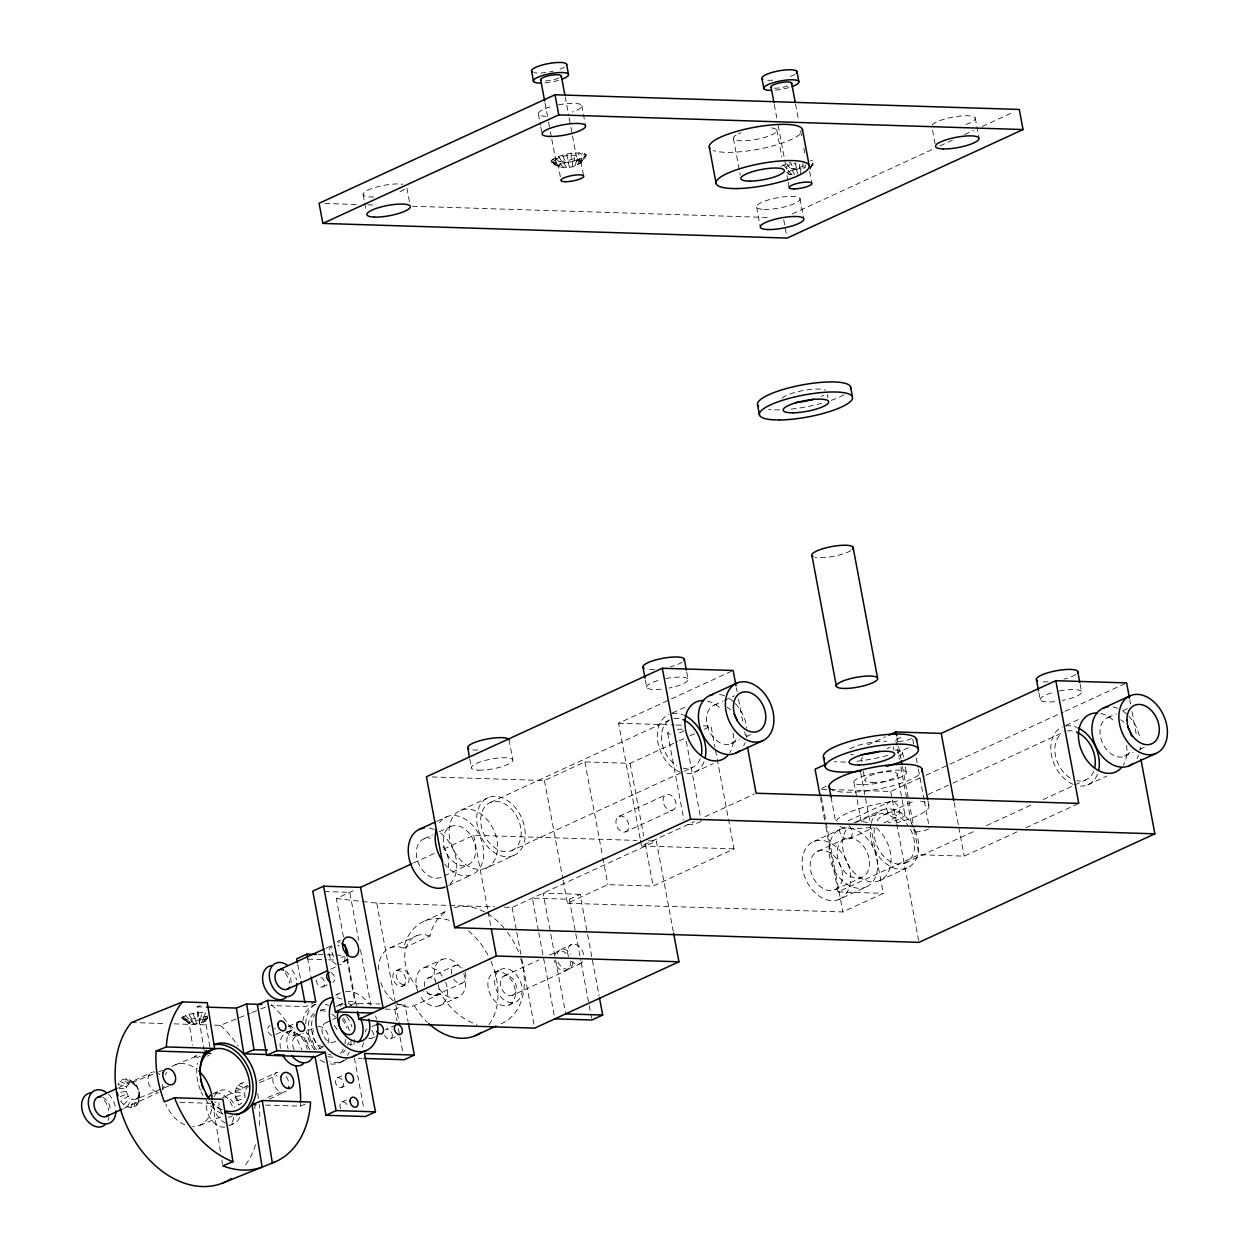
<?xml version="1.0" encoding="UTF-8"?>
<svg xmlns="http://www.w3.org/2000/svg" width="1249" height="1249" viewBox="0 0 1249 1249"><rect width="100%" height="100%" fill="white"/><g stroke="black" fill="none" stroke-linecap="round" stroke-linejoin="round"><path stroke-width="0.75" stroke-dasharray="5 3.75" d="M259.37 1125.474L259.761 1118.604A94.783 68.008 68 0 0 259.199 1104.475M265.569 1105.068L300.338 1106.161L300.494 1103.476M168.927 1085.943L135.688 1099.354L131.801 1099.229L128.179 1096.185L120.794 1101.353C124.119 1106.427 131.894 1110.033 136.828 1105.022L137.265 1098.261C144.79 1087.536 124.713 1070.221 118.062 1084.491L126.633 1086.614L129.303 1083.773L157.296 1072.469M572.354 166.429L572.667 161.605L583.299 157.92L586.14 155.407L585.937 154.361C574.805 150.91 561.051 154.095 551.34 160.325L550.996 161.464C560.239 172.159 580.754 168.396 586.14 155.407M800.578 173.627L800.89 168.818L805.012 167.709M254.796 1108.659L255.171 1103.648M199.215 1023.243L199.653 1018.232L207.35 1016.046L203.618 1021.994L194.095 1023.946L189.224 1023.446L181.823 1017.67L188.802 1014.172L205.866 1011.846L202.76 1019.59L193.017 1020.917L189.036 1022.915L192.643 1045.272M560.301 176.89L558.553 165.602L563.174 163.088L574.087 160.871L575.352 153.018M786.776 172.815L791.382 170.286L802.311 168.084L803.06 163.369M200.558 1019.637L201.995 1011.924M134.049 1106.957L135.688 1099.354L137.265 1098.261M128.179 1096.185L126.196 1091.361L126.633 1086.614M136.828 1105.022C141.637 1099.151 139.701 1090.923 136.032 1085.053M241.822 1102.976L238.902 1105.022C233.501 1098.339 233.329 1083.476 244.164 1082.711L249.222 1087.161M236.685 1101.009L244.96 1097.621L244.679 1090.346L247.349 1087.489L240.87 1083.289M378.416 969.88A31.6 22.42 65.3 0 1 399.539 946.945L403.614 948.116L405.441 941.98A62.653 44.464 65.3 0 1 453.715 921.887M403.614 948.116L429.906 936.016L431.717 929.896A62.653 44.464 65.3 0 1 447.923 910.412M574.087 160.871L576.57 160.778L579.177 152.878M805.824 164.821L804.778 167.99L802.311 168.084M575.04 165.711L576.804 160.496M130.739 1107.551L133.815 1099.698M201.635 1022.65L203.868 1017.201M576.57 160.778L578.615 160.902L582.346 153.065M577.381 164.899L580.426 159.232M202.76 1019.59L204.446 1019.762L207.053 1015.187M578.615 160.902L580.114 161.23L584.657 153.565M127.195 1106.739L131.801 1099.229M579.239 164.041L583.299 157.92M585.937 154.361L580.941 161.745L583.72 176.499M810.164 167.475L814.161 161.574L810.554 160.278M209.832 1046.74L205.429 1020.136L207.459 1017.186M580.488 163.197L585.235 156.609M810.304 168.225L814.161 161.574M809.649 169.083L814.364 162.62M203.618 1021.994L207.849 1017.42M207.709 1017.888L204.992 1021.307M123.76 1104.6L129.865 1098.027M811.507 165.133L813.458 163.822M780.984 166.273L790.601 162.464L793.911 169.521M196.452 1055.14L194.454 1056.748L200.074 1057.419M385.238 1009.13L394.825 1009.442L404.926 1004.758L408.064 1021.526M792.194 213.922L933.034 149.131M940.075 145.883L952.394 140.216M964.712 134.549L973.517 130.489M982.323 126.446L1014.016 111.864M640.097 838.282L618.567 723.202L669.683 699.69M671.447 698.878L731.383 671.291M436.682 821.389L446.799 816.737M460.647 810.336L488.281 797.627M672.368 712.929L686.185 706.575M490.389 802.451L671.025 719.346A26.323 18.688 65.3 0 0 661.611 740.86A26.323 18.688 65.3 0 0 676.849 765.59M432.216 776.956L544.455 780.516L584.907 761.906L630.152 763.342L677.629 741.5M424.051 838.782L432.482 834.91M439.226 831.803L451.014 826.37M714.225 705.076L722.656 701.204M724.342 700.439L734.443 695.787M343.444 936.859L336.278 898.531L354.373 890.209M413.622 862.95L434.855 853.176M443.692 849.117L473.777 835.269L636.928 840.436M679.378 740.688L688.168 736.645M689.932 735.833L695.209 733.397M703.999 729.354L711.024 726.122L714.974 747.214M731.118 743.67L739.549 739.783M746.278 736.691L753.022 733.585M444.316 875.814L467.907 864.964A21.061 14.941 65.3 0 0 467.188 831.053A21.061 14.941 65.3 0 0 443.286 840.999A21.061 14.941 65.3 0 0 467.907 864.964M511.512 850.678A26.323 18.688 65.3 0 0 510.622 808.275A26.323 18.688 65.3 0 0 480.724 820.718A26.323 18.688 65.3 0 0 511.512 850.678L692.149 767.573M448.547 885.463L472.138 874.597M485.986 868.211A31.6 22.42 65.3 0 0 484.909 817.346A31.6 22.42 65.3 0 0 449.047 832.271A31.6 22.42 65.3 0 0 485.986 868.211L513.62 855.503A31.6 22.42 65.3 0 0 512.543 804.621A31.6 22.42 65.3 0 0 476.681 819.547A31.6 22.42 65.3 0 0 513.62 855.503M694.257 772.397L713.257 763.654M337.495 941.527L340.571 940.122M325.802 948.303L332.749 945.103A10.538 7.478 65.3 0 0 329.112 954.486A10.538 7.478 65.3 0 0 336.34 964.228M619.27 816.268L666.451 794.567M341.118 957.718L344.49 956.172M424.769 920.981L447.564 910.505M625.437 831.928A8.431 5.98 65.3 0 0 625.733 818.548A8.431 5.98 65.3 0 0 615.882 821.826A8.431 5.98 65.3 0 0 625.437 831.928L672.618 810.211A8.431 5.98 65.3 0 0 672.93 796.846A8.431 5.98 65.3 0 0 663.063 800.109A8.431 5.98 65.3 0 0 672.618 810.211M343.662 961.808L349.829 958.967M330.766 969.193L335.981 966.788M390.016 947.944L416.307 935.844M322.742 986.882L327.8 984.571M640.456 840.187L641.533 845.948L694.428 821.623M704.998 816.752L754.365 794.036M118.749 1087.598L151.785 1072.391M504.377 907.164L512.106 907.399L656.349 841.045L673.195 931.114M867.836 744.904L885.416 736.816M315.778 1001.948L305.662 1006.6L270.892 1005.539M335.903 994.907L340.961 992.58A31.6 22.42 65.3 0 0 336.933 995M396.23 970.598L399.602 969.052M288.238 1026.475L298.339 1021.838M338.448 1005.336L343.506 1003.009M275.951 1034.406L282.696 1031.299M538.428 930.677L532.324 898.093L569.31 899.264L580.098 894.3L587.264 932.628M424.176 967.663L442.38 959.294M286.63 1032.423L293.374 1029.317A17.908 12.709 65.3 0 0 288.129 1048.863M563.127 880.248L567.436 903.261L607.873 884.651L653.118 886.087L734.006 848.867L715.334 749.135M123.713 1108.487L158.498 1092.485M821.639 788.4L826.916 785.98M350.063 1005.507L355.122 1003.197L380.024 1003.977M293.156 1035.78L299.901 1032.673M402.397 986.257A8.431 5.98 65.3 0 0 402.693 972.877A8.431 5.98 65.3 0 0 392.842 976.156A8.431 5.98 65.3 0 0 402.397 986.257L405.769 984.712A8.431 5.98 65.3 0 0 406.066 971.332A8.431 5.98 65.3 0 0 396.214 974.61A8.431 5.98 65.3 0 0 405.769 984.712M296.325 1036.077L301.384 1033.75M308.128 1030.644L316.543 1026.772M326.192 1022.588L331.235 1020.261M332.921 1019.496L336.293 1017.935M428.235 977.936L455.198 965.539M213.048 1093.702L219.793 1090.611M318.245 1049.16L324.99 1046.053M435.167 995.547L462.13 983.15M395.777 1002.65A31.6 22.42 65.3 0 0 410.765 1006.975L440.741 993.954L444.894 1000.262A62.653 44.464 65.3 0 0 476.915 1024.383M371.983 1026.647L377.042 1024.321M247.099 1086.146L222.744 1097.356A10.538 7.478 65.3 0 1 234.843 1107.254M259.277 1080.557L276.669 1072.548M494.448 972.315L501.192 969.224M821.795 789.274L890.709 791.444L924.166 776.066M925.915 775.254L1063.242 712.071M1065.007 711.274L1124.865 683.734M395.933 1024.914L385.816 1029.566A5.261 3.731 65.3 0 1 391.733 1032.782M561.02 949.349L571.808 944.4M439.226 1005.82L457.415 997.451M504.143 975.969L538.943 959.966M549.373 955.157L558.069 951.16M371.843 1038.262L375.215 1036.717M848.009 820.921L889.944 801.624M855.846 821.967L881.747 810.055M1065.85 725.357L1079.667 719.002M813.692 841.576L840.639 829.18M390.734 1038.856L399.165 1034.984M339.338 1062.852L342.71 1061.307M883.87 814.879L913.971 801.031M928.132 794.505L951.16 783.919M952.925 783.107L1064.507 731.773M269.456 1099.042L285.115 1091.845M817.908 851.225L844.87 838.813M1107.722 717.675L1116.153 713.803M1122.898 710.697L1127.941 708.37M848.93 838.985L873.394 827.728M883.886 822.904L896.111 817.283A8.431 5.98 65.3 0 0 896.407 803.903A8.431 5.98 65.3 0 0 886.556 807.182A8.431 5.98 65.3 0 0 896.111 817.283M568.732 968.927L579.505 963.963M229.098 1125.724L234.141 1123.397M512.59 995.266A10.538 7.478 65.3 0 0 512.246 978.31A10.538 7.478 65.3 0 0 500.287 983.275A10.538 7.478 65.3 0 0 512.59 995.266L566.515 970.457M337.339 1077.856L347.456 1073.203M508.811 1005.117A17.908 12.709 65.3 0 0 508.202 976.281A17.908 12.709 65.3 0 0 487.875 984.743A17.908 12.709 65.3 0 0 508.811 1005.117L515.556 1002.01A17.908 12.709 65.3 0 0 514.947 973.19A17.908 12.709 65.3 0 0 494.62 981.652A17.908 12.709 65.3 0 0 515.556 1002.01M341.57 1087.504A5.261 3.731 65.3 0 0 341.383 1079.027A5.261 3.731 65.3 0 0 335.419 1081.509A5.261 3.731 65.3 0 0 341.57 1087.504L346.629 1085.178M341.867 1102.008L348.612 1098.901M1124.615 756.269L1133.046 752.382M1139.791 749.291L1146.52 746.184M834.8 889.803A21.061 14.941 65.3 0 0 834.082 855.893A21.061 14.941 65.3 0 0 810.179 865.838A21.061 14.941 65.3 0 0 834.8 889.803L861.763 877.407A21.061 14.941 65.3 0 0 861.045 843.497A21.061 14.941 65.3 0 0 837.142 853.442A21.061 14.941 65.3 0 0 861.763 877.407M825.854 826.713L838.048 891.927L918.936 854.706L964.181 856.143L1017.061 831.818M904.979 863.106L975.812 830.507M986.445 825.62L1032.486 804.45M1043.118 799.547L1085.615 780.001M879.452 880.639L907.086 867.93M1087.723 784.825L1106.723 776.082M839.016 899.452A31.6 22.42 65.3 0 0 837.954 848.586A31.6 22.42 65.3 0 0 802.092 863.512A31.6 22.42 65.3 0 0 839.016 899.452L865.979 887.04A31.6 22.42 65.3 0 0 864.917 836.174A31.6 22.42 65.3 0 0 829.039 851.1A31.6 22.42 65.3 0 0 865.979 887.04M567.436 903.261L842.856 911.957L883.293 893.347L871.099 828.149M1025.882 827.759L1076.997 804.231M120.247 1096.622L126.914 1093.89M204.165 1050.674L197.077 1006.835L200.465 1005.461M214.563 1025.148L220.37 1025.335L250.268 1013.267M252.033 1012.549L259.074 1009.707M260.822 1009.005L266.099 1006.881M175.094 1064.866L198.248 1055.53M159.045 1071.767L162.542 1070.362M197.311 1057.528L200.418 1056.279M259.589 1082.555L277.075 1075.498M179.84 1102.352L212.689 1103.398L216.093 1102.024M267.723 1097.434L283.476 1091.095M199.856 1125.271L223.025 1115.935M300.338 1106.161L305.443 1104.1M207.428 1056.092L209.036 1055.53M440.741 993.954L437.056 994.875A31.6 22.42 65.3 0 1 423.692 991.581M551.746 162.386L559.833 163.416L572.667 161.605M792.131 170.317L794.91 174.61L792.272 174.813L788.057 170.629L800.89 168.818M136.812 1086.942L133.19 1083.882L129.303 1083.773L122.777 1079.464M182.151 1018.591L186.819 1019.527L199.653 1018.232M235.437 1096.591L244.242 1095.092M120.872 1092.266L126.196 1091.361M787.854 180.59L786.542 173.549L792.272 174.813M324.927 203.478L357.948 204.524M367.659 204.836L375.434 205.07M412.342 206.241L769.79 217.545M618.567 723.202L674.429 724.966M676.349 725.029L682.141 725.216M703.328 725.888L711.024 726.122M648.574 840.796L656.349 841.045M641.533 845.948L734.006 848.867M838.048 891.927L883.293 893.347M580.098 894.3L543.112 893.144L565.703 1013.876M324.443 891.536L349.751 892.332L358.728 940.247M336.278 898.531L376.745 903.121L494.698 906.852M318.073 954.501L325.567 954.736M327.441 954.798L344.302 955.329M307.957 959.154L326.692 959.747M328.565 959.81L334.186 959.981M397.26 1004.524L404.926 1004.758M197.077 1006.835L204.571 1007.069M131.488 1022.525L166.273 1023.618M174.001 1023.868L206.834 1024.898M358.26 1058.262L362.085 1058.387M235.265 1092.204L244.148 1092.594M118.936 1088.519L126.102 1088.863M236.186 1088.285L244.679 1090.346M429.906 936.016L425.815 934.845A31.6 22.42 65.3 0 0 405.113 951.832A31.6 22.42 65.3 0 0 417.369 986.71M204.446 1019.762L205.429 1020.136M238.122 1085.225L245.772 1088.597M120.013 1081.4L127.741 1084.866M580.114 161.23L581.082 162.417M550.996 161.464L558.818 166.929M553.557 163.041L559.989 167.35M183.868 1019.231L190.207 1023.821M181.823 1017.67L189.224 1023.446M551.34 160.325L558.553 165.602M787.26 172.705L789.993 174.798M556.305 163.4L561.769 167.585M182.916 1016.545L189.661 1022.275M552.776 159.06L559.49 164.774M186.819 1019.527L191.878 1023.977M126.102 1078.871L131.176 1083.429M271.376 1004.742L273.203 1006.382A94.783 68.008 68 0 1 301.243 1048.348L301.79 1049.8M220.37 1025.335L222.181 1026.959A94.783 68.008 68 0 1 238.106 1046.116M559.833 163.416L564.048 167.6M783.42 164.946L789.274 171.129M555.212 157.733L561.066 163.916M185.32 1015.343L191.035 1021.588M129.646 1079.682L133.19 1083.882M190.675 1019.449L194.095 1023.946M786.683 163.65L791.382 170.286M558.475 156.437L563.174 163.088M414.449 1006.038L418.602 1012.361A62.653 44.464 65.3 0 0 427.345 1022.291M563.908 163.104L566.687 167.397M133.065 1081.806L135.142 1085.1M188.802 1014.172L193.017 1020.917M562.378 155.251L565.703 162.308M138.795 1091.767L139.529 1093.562M193.017 1013.158L195.422 1020.339M195.109 1018.997L196.624 1023.68M796.503 169.708L797.736 174.204M568.279 162.495L569.513 166.991M795.348 163.307L796.69 168.865M566.671 154.236L568.482 161.667M138.889 1094.265L139.701 1097.98M1129.83 700.111L1130.548 703.936M1131.984 711.571L1136.278 734.506M975.25 118.03L979.013 138.155M1080.166 684.405L1081.54 691.727A21.061 4.949 -10.6 0 1 1062.477 700.486M1038.84 692.477L1040.214 699.783A21.061 4.949 -10.6 0 0 1057.076 701.376M932.535 130.161L935.626 146.633M954.127 802.436L958.436 825.448M958.795 827.369L964.181 856.143M927.945 800.703L929.006 806.417M809.617 171.378L811.928 183.712M795.551 104.026L798.423 119.358M800.578 130.848L801.655 136.594M803.81 148.1L804.887 153.846M912.738 739.127L914.159 746.668M916.266 757.987L918.031 767.417M918.39 769.306L924.041 799.485M924.385 801.374L929.334 827.79M800 198.653L803.763 218.778M902.527 752.226L903.558 757.706M905.26 766.855L906.29 772.35M897.032 737.722L900.982 758.814M902.418 766.496L913.909 827.868M914.268 829.773L918.936 854.706M895.861 740.47L899.389 759.33M900.794 766.87L912.098 827.244M774.286 104.463L776.8 117.874M778.236 125.54L786.121 167.709M788.197 182.338L789.181 187.631M827.291 394.559L827.931 397.916M893.191 746.699L893.831 750.056M776.8 130.083L781.827 156.921M897.313 774.005L904.838 814.239M783.732 219.793L786.808 236.264M890.709 791.444L896.439 822.014M896.798 823.918L918.593 940.45M863.262 771.258L864.964 780.406M756.613 207.131L760.032 225.429M860.686 772.522L870.74 826.229M733.413 138.561L740.235 174.969M853.926 782.467L856.798 797.799M857.142 799.719L861.451 822.716A22.123 5.199 -10.6 0 1 880.342 813.739A22.123 5.199 -10.6 0 1 904.541 813.739A22.123 5.199 -10.6 0 1 888.195 822.732M831.053 797.174L835.69 821.951M821.327 796.878L842.856 911.957M820.468 797.939L825.495 824.793M736.379 687.746L737.097 691.587M738.534 699.253L742.843 722.265M744.638 731.867L745.356 735.692M581.769 105.603L585.547 125.727M686.7 671.978L688.074 679.284A21.061 4.949 -10.6 0 1 668.996 688.058M686.294 741.344L701.126 820.577M565.204 96.735L568.779 115.907M569.138 117.828L570.574 125.493M570.934 127.398L576.32 156.156M667.653 733.257L683.89 820.031M545.001 102.933L548.233 120.185M548.592 122.09L550.028 129.755M550.387 131.676L551.465 137.421M551.824 139.342L555.758 160.418M645.374 680.034L646.748 687.356A21.061 4.949 -10.6 0 0 663.594 688.948M538.381 114.081L540.442 125.056M540.786 126.883L541.816 132.363M630.152 763.342L643.781 836.221M645.218 843.887L653.118 886.087M584.907 761.906L602.486 855.877M602.845 857.798L607.873 884.651M587.623 934.549L599.098 995.875M569.31 899.264L575.414 931.848M575.773 933.768L580.785 960.59M581.144 962.511L591.542 1018.091M544.455 780.516L562.768 878.328M406.877 188.053L409.61 202.697M509.061 739.783L512.824 759.907M538.787 932.597L554.915 1018.825M512.106 907.399L516.415 930.396M516.774 932.316L521.426 957.234M521.785 959.138L534.697 1028.13M469.796 758.83L471.498 767.979M363.147 194.703L365.879 209.332M473.777 835.269L487.766 910.021M488.125 911.926L490.638 925.353M376.745 903.121L395.402 1002.775M395.761 1004.696L399.352 1023.852M394.825 1009.442L396.963 1020.901M398.384 1028.536L402.678 1051.439M360.524 949.818L370.922 1005.398M347.394 957.936L356.355 1005.851M346.894 959.216L355.122 1003.197M354.419 1058.153L363.943 1108.987M307.535 957.967L310.767 975.172M297.793 964.54L300.65 979.825M212.689 1103.398L220.636 1152.562M221.869 1160.118L222.478 1163.896M138.358 1096.497L138.764 1101.915M197.561 1012.377L198.029 1019.902M799.422 164.54L799.547 168.381M571.09 153.486L571.339 161.168M280.432 1048.395A17.908 12.709 65.3 0 1 290.611 1031.705A17.908 12.709 65.3 0 1 307.192 1049.238M307.129 1033.282A17.908 12.709 65.3 0 1 314.295 1049.691M294.124 1049.582A10.538 7.478 65.3 0 1 297.855 1035.686A10.538 7.478 65.3 0 1 308.644 1048.052M323.46 1046.443A10.538 7.478 65.3 0 1 314.342 1040.276A10.538 7.478 65.3 0 1 314.108 1028.77M318.073 1026.381A10.538 7.478 65.3 0 1 327.191 1032.548A10.538 7.478 65.3 0 1 327.441 1044.055M320.946 977.327A5.261 3.731 65.3 0 1 324.599 984.228A5.261 3.731 65.3 0 1 319.479 986.367A5.261 3.731 65.3 0 1 316.887 979.013M331.063 972.674A5.261 3.731 65.3 0 1 334.67 977.545A5.261 3.731 65.3 0 1 332.843 982.245M271.907 1035.421A5.261 3.731 65.3 0 1 267.879 1030.409A5.261 3.731 65.3 0 1 270.065 1025.585M274.749 1028.13A5.261 3.731 65.3 0 1 275.264 1029.098M288.956 1026.178A5.261 3.731 65.3 0 1 294.405 1030.378A5.261 3.731 65.3 0 1 292.172 1036.124A5.261 3.731 65.3 0 1 286.88 1031.533M371.687 1030.347A5.261 3.731 65.3 0 1 373.123 1036.67A5.261 3.731 65.3 0 1 368.642 1038.153M365.364 1031.939A5.261 3.731 65.3 0 1 366.925 1028.973M392.092 1033.813A5.261 3.731 65.3 0 1 389.626 1039.23A5.261 3.731 65.3 0 1 384.458 1034.609M340.758 1108.753A5.261 3.731 65.3 0 1 342.632 1101.805A5.261 3.731 65.3 0 1 348.018 1107.988M335.606 1041.213A10.538 7.478 65.3 0 1 322.929 1034.734A10.538 7.478 65.3 0 1 328.159 1022.306M334.279 1025.429A10.538 7.478 65.3 0 1 337.917 1032.626M331.172 1055.062A24.215 17.189 65.3 0 1 328.565 1054.203M321.149 1049.191A24.215 17.189 65.3 0 1 314.717 1014.797M320.337 1010.191A24.215 17.189 65.3 0 1 327.628 1009.411M342.132 1019.231A24.215 17.189 65.3 0 1 346.847 1028.114M348.346 1042.306A24.215 17.189 65.3 0 1 347.69 1045.116M345.364 1049.956A24.215 17.189 65.3 0 1 342.835 1052.704M332.874 1056.997A24.215 17.189 65.3 0 1 325.193 1055.748M316.668 1049.582A24.215 17.189 65.3 0 1 313.874 1013.595M320.478 1010.847A24.215 17.189 65.3 0 1 326.848 1011.612M331.969 1014.172A24.215 17.189 65.3 0 1 335.559 1017.108M345.27 1039.293A24.215 17.189 65.3 0 1 344.974 1043.852M343.319 1049.238A24.215 17.189 65.3 0 1 339.478 1054.25M346.738 1058.887A31.6 22.42 65.3 0 1 329.814 1061.478M314.264 1049.503A31.6 22.42 65.3 0 1 306.427 1031.627M305.771 1023.837A31.6 22.42 65.3 0 1 315.966 1004.102M346.769 1016.561A31.6 22.42 65.3 0 1 351.953 1026.819M354.31 1039.371A31.6 22.42 65.3 0 1 353.904 1045.335M343.366 1060.432A31.6 22.42 65.3 0 1 329.83 1063.867M324.756 1062.399A31.6 22.42 65.3 0 1 319.76 1059.683M309.955 1049.738A31.6 22.42 65.3 0 1 303.07 1033.173M302.804 1020.964A31.6 22.42 65.3 0 1 317.012 1004.071M325.208 1004.321A31.6 22.42 65.3 0 1 328.596 1005.445M343.397 1018.107A31.6 22.42 65.3 0 1 349.564 1031.502M350.938 1040.932A31.6 22.42 65.3 0 1 350.735 1045.444M349.096 1052.267A31.6 22.42 65.3 0 1 347.581 1055.436M352.28 1044.679A21.061 14.941 65.3 0 1 348.986 1044.586M335.762 1006.944A21.061 14.941 65.3 0 1 344.786 1004.664M340.306 1006.226A21.061 14.941 65.3 0 1 342.507 1003.837M348.237 1001.448A21.061 14.941 65.3 0 1 358.244 1004.337M345.551 991.425A31.6 22.42 65.3 0 1 369.407 1004.383M375.559 1015.968A31.6 22.42 65.3 0 1 376.527 1019.106M336.996 997.779A31.6 22.42 65.3 0 1 342.07 999.247M348.268 1002.806A31.6 22.42 65.3 0 1 351.75 1005.788M363.646 1042.54A31.6 22.42 65.3 0 1 361.055 1049.222M224.804 1127.16A17.908 12.709 65.3 0 1 206.71 1102.758M215.64 1093.047A17.908 12.709 65.3 0 1 232.642 1106.957M233.75 1117.449A17.908 12.709 65.3 0 1 229.691 1125.13M239.667 1117.402A17.908 12.709 65.3 0 1 231.549 1124.053M225.882 1123.132A17.908 12.709 65.3 0 1 213.22 1103.039M214.266 1096.606A17.908 12.709 65.3 0 1 226.615 1090.361A17.908 12.709 65.3 0 1 239.386 1103.866M232.533 1115.841A10.538 7.478 65.3 0 1 228.021 1116.981M223.103 1114.311A10.538 7.478 65.3 0 1 219.012 1102.68M286.458 1091.033A10.538 7.478 65.3 0 1 273.266 1082.992A10.538 7.478 65.3 0 1 281.525 1072.704M286.146 1076.482A10.538 7.478 65.3 0 1 288.972 1084.522M104.291 1100.228A17.908 12.709 65.3 0 1 108.725 1110.361M108.882 1117.277A17.908 12.709 65.3 0 1 108.054 1120.337M108.663 1094.405A17.908 12.709 65.3 0 1 115.47 1107.254M102.73 1097.34A10.538 7.478 65.3 0 1 110.053 1111.157M157.062 1092.016A10.538 7.478 65.3 0 1 147.991 1080.728A10.538 7.478 65.3 0 1 154.97 1072.048M158.311 1073.437A10.538 7.478 65.3 0 1 159.872 1074.718M163.962 1086.349A10.538 7.478 65.3 0 1 162.682 1089.674M570.168 961.059A10.538 7.478 65.3 0 1 564.173 970.863A10.538 7.478 65.3 0 1 554.431 960.559M554.821 954.689A10.538 7.478 65.3 0 1 567.561 955.095M285.256 972.94A17.908 12.709 65.3 0 1 289.69 983.072M292.001 969.833A17.908 12.709 65.3 0 1 296.435 979.965M285.365 970.957A10.538 7.478 65.3 0 1 291.017 983.869M345.067 957.077A10.538 7.478 65.3 0 1 339.666 964.774M337.62 945.243A10.538 7.478 65.3 0 1 339.275 946.149M212.361 1100.759A32.646 23.419 68 0 1 192.565 1126.582M184.79 1124.803A32.646 23.419 68 0 1 165.852 1104.085M162.589 1089.378A32.646 23.419 68 0 1 162.698 1084.6M165.305 1074.64A32.646 23.419 68 0 1 166.617 1072.251M171.862 1066.646A32.646 23.419 68 0 1 196.483 1069.066M222.197 1109.705A32.646 23.419 68 0 1 211.237 1101.712M220.87 1109.908A36.861 26.448 68 0 1 210.472 1100.322M221.807 1113.546A36.861 26.448 68 0 1 205.944 1100.182M202.916 1095.357A36.861 26.448 68 0 1 201.198 1091.907M200.433 1090.143A36.861 26.448 68 0 1 197.701 1063.055M257.622 1093.718A94.783 68.008 68 0 1 259.011 1102.695M255.561 1144.771A94.783 68.008 68 0 1 244.679 1166.082M582.549 961.465A10.538 7.478 65.3 0 1 571.418 961.121M568.545 956.547A10.538 7.478 65.3 0 1 573.775 944.119A10.538 7.478 65.3 0 1 583.751 957.015M572.963 961.98A10.538 7.478 65.3 0 1 566.749 969.193A10.538 7.478 65.3 0 1 557.757 961.496M557.116 953.893A10.538 7.478 65.3 0 1 570.746 954.33M346.707 959.31A10.538 7.478 65.3 0 1 341.695 962.089M333.936 956.843A10.538 7.478 65.3 0 1 332.047 946.773M337.917 941.965A10.538 7.478 65.3 0 1 340.025 942.371M454.371 907.726A62.653 44.464 65.3 0 1 484.503 911.926M487.469 913.612A62.653 44.464 65.3 0 1 503.893 927.804M507.484 932.285A62.653 44.464 65.3 0 1 519.1 953.736M520.677 958.373A62.653 44.464 65.3 0 1 501.317 1023.665M468.359 930.802A62.653 44.464 65.3 0 1 490.295 959.778M490.966 961.277A62.653 44.464 65.3 0 1 488.827 1024.851M393.373 1000.855A31.6 22.42 65.3 0 1 380.773 982.417M463.769 973.767A20.53 14.566 65.3 0 1 459.164 996.686A20.53 14.566 65.3 0 1 438.446 987.756M436.026 982.979A20.53 14.566 65.3 0 1 440.085 960.387A20.53 14.566 65.3 0 1 460.366 967.522M445.581 982.136A20.53 14.566 65.3 0 1 440.959 1005.055A20.53 14.566 65.3 0 1 420.242 996.14M417.837 991.347A20.53 14.566 65.3 0 1 422.443 968.428A20.53 14.566 65.3 0 1 443.161 977.358M438.102 984.618A9.477 6.729 65.3 0 1 435.979 995.188A9.477 6.729 65.3 0 1 426.409 991.081M424.613 986.523A9.477 6.729 65.3 0 1 427.423 978.295A9.477 6.729 65.3 0 1 435.511 980.496M465.065 972.206A9.477 6.729 65.3 0 1 462.942 982.791A9.477 6.729 65.3 0 1 453.371 978.67M451.576 974.111A9.477 6.729 65.3 0 1 454.386 965.883A9.477 6.729 65.3 0 1 462.473 968.1M1059.277 691.025A21.061 4.949 -10.6 0 1 1081.54 691.727M1040.214 699.783A21.061 4.949 -10.6 0 1 1053.984 692.227M911.598 738.409A8.431 1.983 -10.6 0 1 897.282 741.203A8.431 1.983 -10.6 0 1 903.48 736.957M849.226 825.605A8.431 5.98 65.3 0 1 851.365 836.986A8.431 5.98 65.3 0 1 842.466 836.705A8.431 5.98 65.3 0 1 840.327 825.324M665.811 678.582A21.061 4.949 -10.6 0 1 688.074 679.284M646.748 687.356A21.061 4.949 -10.6 0 1 660.518 679.784M684.062 730.571A8.431 1.983 -10.6 0 1 678.66 733.054M670.526 734.115A8.431 1.983 -10.6 0 1 671.228 730.806M677.426 729.4A8.431 1.983 -10.6 0 1 682.75 729.291M1075.795 674.507A21.061 4.949 -10.6 0 1 1064.007 679.159M1048.161 681.751A21.061 4.949 -10.6 0 1 1040.011 681.501M682.329 662.079A21.061 4.949 -10.6 0 1 670.526 666.732M654.695 669.323A21.061 4.949 -10.6 0 1 646.545 669.058M477.852 750.024A21.061 4.949 -10.6 0 1 471.295 749.681M895.346 750.056A21.061 4.949 -10.6 0 1 897.609 756.753M862.325 761.375A21.061 4.949 -10.6 0 1 863.168 757.378M707.34 701.048A31.6 22.42 65.3 0 1 721.922 709.932M733.101 733.069A31.6 22.42 65.3 0 1 729.916 752.616M1100.806 713.476A31.6 22.42 65.3 0 1 1115.388 722.359M1126.567 745.497A31.6 22.42 65.3 0 1 1123.382 765.044M928.538 828.946A8.431 1.983 -10.6 0 1 916.547 831.881A8.431 1.983 -10.6 0 1 914.768 829.211M701.001 821.124A8.431 1.983 -10.6 0 1 693.492 824.09A8.431 1.983 -10.6 0 1 685.045 824.246M910.474 829.32A26.323 18.688 65.3 0 1 898.609 864.121A26.323 18.688 65.3 0 1 874.753 827.01M877.188 820.765A26.323 18.688 65.3 0 1 907.57 824.715M1093.734 771.179A26.323 18.688 65.3 0 1 1076.622 780.625M1070.315 778.018A26.323 18.688 65.3 0 1 1055.389 755.27A26.323 18.688 65.3 0 1 1061.931 733.194M1067.333 730.946A26.323 18.688 65.3 0 1 1076.654 732.164M700.267 758.736A26.323 18.688 65.3 0 1 683.156 768.197M673.867 718.518A26.323 18.688 65.3 0 1 683.187 719.721M920.575 801.218A47.384 11.147 -10.6 0 1 896.048 822.872M870.975 827.447A47.384 11.147 -10.6 0 1 838.75 826.151M836.237 820.983A47.384 11.147 -10.6 0 1 897.563 801.062M918.671 774.989A47.384 11.147 -10.6 0 1 874.815 789.696A47.384 11.147 -10.6 0 1 831.975 789.93M876.095 827.728A31.6 22.42 65.3 0 1 888.117 872.458A31.6 22.42 65.3 0 1 853.02 871.349A31.6 22.42 65.3 0 1 848.336 826.854M854.113 822.763A31.6 22.42 65.3 0 1 867.446 822.748M915.127 830.366A31.6 22.42 65.3 0 1 898.203 869.023A31.6 22.42 65.3 0 1 870.818 824.621M871.146 823.247A31.6 22.42 65.3 0 1 889.397 808.837A31.6 22.42 65.3 0 1 912.894 825.948M704.014 761.796A31.6 22.42 65.3 0 1 683.468 773.147M679.659 771.929A31.6 22.42 65.3 0 1 657.973 742.702A31.6 22.42 65.3 0 1 668.918 714.522M672.321 713.522A31.6 22.42 65.3 0 1 683.515 714.974M1097.481 774.224A31.6 22.42 65.3 0 1 1080.713 786.074M1073.141 784.356A31.6 22.42 65.3 0 1 1051.455 755.145A31.6 22.42 65.3 0 1 1062.384 726.949M1065.787 725.966A31.6 22.42 65.3 0 1 1076.981 727.418M564.564 67.056A17.908 4.215 -10.6 0 1 556.648 70.272M553.182 71.177A17.908 4.215 -10.6 0 1 549.529 71.942M545.86 72.52A17.908 4.215 -10.6 0 1 534.057 72.614M558.537 80.326A17.908 4.215 -10.6 0 1 544.221 82.949M558.849 78.047A10.538 2.482 -10.6 0 1 543.456 80.857M794.926 74.331A17.908 4.215 -10.6 0 1 787.011 77.547M772.694 80.155A17.908 4.215 -10.6 0 1 766.667 80.217M788.9 87.602A17.908 4.215 -10.6 0 1 774.567 90.225M787.635 85.962A10.538 2.482 -10.6 0 1 773.818 88.133M804.262 165.82A10.538 2.482 -10.6 0 1 786.636 168.131M786.074 167.194A10.538 2.482 -10.6 0 1 796.144 163.088M799.953 134.252A47.384 11.147 -10.6 0 1 758.002 149.287A47.384 11.147 -10.6 0 1 713.335 150.505M932.16 125.072A22.123 5.199 -10.6 0 1 965.43 115.751A22.123 5.199 -10.6 0 1 965.852 124.463M558.412 104.869A22.123 5.199 -10.6 0 1 580.598 104.463A22.123 5.199 -10.6 0 1 572.385 112.035M545.922 116.344A22.123 5.199 -10.6 0 1 552.854 106.134M404.457 189.286A22.123 5.199 -10.6 0 1 397.135 192.658M373.763 196.967A22.123 5.199 -10.6 0 1 368.939 189.661A22.123 5.199 -10.6 0 1 402.787 184.306M771.679 127.976A22.123 5.199 -10.6 0 1 770.867 135.189A22.123 5.199 -10.6 0 1 741.844 140.856A22.123 5.199 -10.6 0 1 736.582 134.83M738.581 133.799A22.123 5.199 -10.6 0 1 741 132.784M843.793 394.84A47.384 11.147 -10.6 0 1 829.914 400.773M821.842 403.24A47.384 11.147 -10.6 0 1 787.869 409.391M779.641 409.875A47.384 11.147 -10.6 0 1 768.572 409.516M824.09 395.027A23.169 5.449 -10.6 0 1 821.374 396.464M782.217 398.181A23.169 5.449 -10.6 0 1 803.497 390.484A23.169 5.449 -10.6 0 1 825.558 390.281M850.71 550.653A21.061 4.949 -10.6 0 1 814.832 557.195M908.351 747.698A47.384 11.147 -10.6 0 1 897.313 752.398M887.742 755.38A47.384 11.147 -10.6 0 1 853.77 761.531M845.542 762.015A47.384 11.147 -10.6 0 1 834.473 761.656M889.991 747.167A23.169 5.449 -10.6 0 1 887.274 748.604M853.41 754.786A23.169 5.449 -10.6 0 1 850.522 754.365M849.944 748.932A23.169 5.449 -10.6 0 1 886.525 741.328M1113.015 707.028A31.6 22.42 65.3 0 1 1118.089 708.495M1123.085 711.212A31.6 22.42 65.3 0 1 1127.769 715.037M1128.862 716.145A31.6 22.42 65.3 0 1 1139.775 737.722M1140.368 747.011A31.6 22.42 65.3 0 1 1140.04 749.931M1138.588 755.317A31.6 22.42 65.3 0 1 1137.074 758.471M1129.502 752.257A21.061 14.941 65.3 0 1 1102.367 742.718A21.061 14.941 65.3 0 1 1114.077 717.004M1120.775 719.799A21.061 14.941 65.3 0 1 1123.913 722.344M719.518 694.428A31.6 22.42 65.3 0 1 724.592 695.896M729.588 698.613A31.6 22.42 65.3 0 1 734.271 702.438M735.364 703.562A31.6 22.42 65.3 0 1 746.746 728.276M746.871 734.412A31.6 22.42 65.3 0 1 746.543 737.332M745.091 742.718A31.6 22.42 65.3 0 1 743.577 745.887M736.004 739.658A21.061 14.941 65.3 0 1 708.87 730.119A21.061 14.941 65.3 0 1 720.579 704.42M727.277 707.199A21.061 14.941 65.3 0 1 730.4 709.76M439.476 822.732A31.6 22.42 65.3 0 1 473.574 826.432A31.6 22.42 65.3 0 1 478.96 869.273A31.6 22.42 65.3 0 1 444.675 864.074M429.359 828.134A31.6 22.42 65.3 0 1 434.418 829.601M440.616 833.161A31.6 22.42 65.3 0 1 449.203 884.589M440.944 877.36A21.061 14.941 65.3 0 1 417.244 859.687A21.061 14.941 65.3 0 1 430.405 838.11M443.02 846.65A21.061 14.941 65.3 0 1 447.454 870.303M872.145 782.577A21.061 4.949 -10.6 0 0 906.009 773.709A21.061 4.949 -10.6 0 0 878.734 772.85A21.061 4.949 -10.6 0 0 872.145 782.577M478.679 770.149A21.061 4.949 -10.6 0 0 512.527 761.281A21.061 4.949 -10.6 0 0 485.268 760.407A21.061 4.949 -10.6 0 0 478.679 770.149M863.262 784.762A22.123 5.199 -10.6 0 0 897.313 774.833A22.123 5.199 -10.6 0 0 866.275 775.114A22.123 5.199 -10.6 0 0 863.262 784.762M560.161 161.402A10.538 2.482 -10.6 0 0 576.367 156.671A10.538 2.482 -10.6 0 0 561.597 156.796A10.538 2.482 -10.6 0 0 560.161 161.402M764.154 209.41A22.123 5.199 -10.6 0 0 799.688 200.09A22.123 5.199 -10.6 0 0 771.07 199.184A22.123 5.199 -10.6 0 0 764.154 209.41"/><path stroke-width="1.5" d="M226.631 1181.273A94.783 68.008 68 0 1 124.65 1121.212L122.027 1114.249A94.783 68.008 68 0 1 115.111 1071.548L115.501 1064.679A94.783 68.008 68 0 1 130.193 1024.055L131.488 1022.525L182.51 1001.932L207.272 1002.728L214.672 1048.457L166.367 1046.927L156.156 1051.049L155.922 1055.077A94.783 68.008 68 0 0 162.838 1097.793L164.384 1101.868L174.579 1097.762L222.884 1099.276L232.985 1161.679L222.775 1165.785L226.1 1167.034A94.783 68.008 68 0 0 259.168 1168.08L262.134 1167.034L252.033 1104.631L262.243 1100.525L310.548 1102.055L310.377 1104.881A94.783 68.008 68 0 1 274.405 1162.179L223.399 1182.772M166.367 1046.927L166.523 1044.102A94.783 68.008 68 0 1 181.199 1003.478L182.51 1001.932M311.126 977.093L315.778 1001.948L267.458 1000.418L257.372 1005.133L266.74 1055.249L315.076 1056.904L325.193 1052.251L336.106 1110.595L326.005 1115.279L315.076 1056.904M408.407 1023.399L414.34 1055.062L364.536 1053.5L375.449 1111.829L365.348 1116.512L326.005 1115.279M554.993 94.768L319.088 203.29L322.867 223.415L787.151 238.091L1023.056 129.553L1019.293 109.444L554.993 94.768L558.771 114.892L322.867 223.415M736.02 685.826L733.147 670.494L662.329 668.246L426.424 776.784L454.667 927.695L918.952 942.371L1154.857 833.832L1140.915 759.33M710.01 695.443L736.972 683.031M419.836 829.133L434.995 822.154M411.858 863.762L360.539 887.368L323.553 886.197L312.765 891.161L335.372 1011.893L372.358 1013.064M735.333 753.303L762.296 740.907A31.6 22.42 65.3 0 0 761.234 690.041A31.6 22.42 65.3 0 0 725.372 704.967A31.6 22.42 65.3 0 0 762.296 740.907M316.2 954.439L306.832 954.142L296.716 958.795L297.434 962.62M278.839 969.911L324.053 949.099M287.286 989.192L327.285 970.785M454.667 927.695L690.572 819.172L1154.857 833.832M97.875 1097.2L117 1088.394M825.636 764.326L815.082 769.181L820.109 796.035M888.929 735.208L895.955 731.961L941.215 733.397L1055.795 680.689L1126.614 682.922L1129.486 698.207M106.321 1116.481L121.965 1109.284M335.372 1011.893L346.145 1006.928L383.131 1008.099L360.539 887.368M357.433 1011.596L358.869 1019.262L496.368 956L678.941 961.777L673.554 933.034M1103.507 708.042L1130.47 695.631M352.827 1056.654L366.3 1050.456M364.005 1058.449L404.223 1059.714L414.34 1055.062M475.026 1035.764L496.056 1026.085M678.941 961.777L534.697 1028.13L399.352 1023.852L358.869 1019.262M1128.846 765.902L1155.809 753.506A31.6 22.42 65.3 0 0 1154.732 702.641A31.6 22.42 65.3 0 0 1118.87 717.566A31.6 22.42 65.3 0 0 1155.809 753.506M599.458 997.795L602.689 1015.047L591.901 1019.996L554.915 1018.825M266.74 1055.249L276.888 1050.752L325.193 1052.251M206.444 1007.131L236.42 1008.084L246.615 1003.962L261.853 1004.446M214.672 1048.457L204.461 1052.579L156.156 1051.049M205.086 1054.39L208.193 1053.141L210.706 1053.625M236.42 1008.084L243.82 1053.813L254.015 1049.706L267.536 1050.128M274.405 1162.179L272.329 1162.913L262.243 1100.525M206.382 1053.157L208.193 1053.141M558.771 114.892L1023.056 129.553M565.703 1013.876L602.689 1015.047M243.82 1053.813L267.005 1054.546M274.733 1054.796L284.397 1055.093M252.033 1104.631L255.904 1104.756M336.106 1110.595L375.449 1111.829M232.985 1161.679L230.643 1160.805A94.783 68.008 68 0 1 175.672 1100.634L174.579 1097.762M117.312 1092.859L118.155 1095.826M1077.778 671.603L1079.823 682.578M1055.795 680.689L1078.761 803.419L756.113 793.24L747.511 747.199M1036.451 679.659L1038.497 690.635M941.215 733.397L953.768 800.515M796.924 71.38L798.798 81.435M802.436 129.615L809.227 165.836M850.553 386.831L852.442 396.901M916.454 738.971L918.343 749.041M921.965 768.822L927.679 799.329M791.616 82.934L795.191 102.106M895.955 731.961L896.673 735.802M901.341 760.735L902.059 764.575M771.07 87.211L773.927 102.543M853.067 547.171L877.547 677.973M761.984 78.656L763.873 88.71M811.975 555.727L836.44 686.528M709.291 147.085L716.067 183.306M757.581 404.988L759.454 415.043M823.481 757.128L825.355 767.183M828.993 786.261L831.053 797.174M684.296 659.16L686.357 670.135M566.562 64.105L568.451 74.159M561.254 75.658L564.845 94.83M662.329 668.246L690.572 819.172M540.708 79.936L544.642 101.013M531.621 71.365L533.51 81.435M642.985 667.231L645.03 678.207M467.735 747.854L469.452 757.003M491.357 929.178L496.368 956M344.88 944.525L347.035 956.031M323.553 886.197L346.145 1006.928M306.832 954.142L307.535 957.967M301.009 981.745L304.943 1002.775M267.458 1000.418L276.888 1050.752M246.615 1003.962L254.015 1049.706M303.273 1063.836A17.908 12.709 65.3 0 1 282.883 1055.389M313.249 1056.108A17.908 12.709 65.3 0 1 291.61 1055.421M330.423 982.167A5.261 3.731 65.3 0 1 326.723 976.765A5.261 3.731 65.3 0 1 329.393 972.393M376.433 1024.82A5.261 3.731 65.3 0 1 382.241 1026.256A5.261 3.731 65.3 0 1 382.381 1033.298A5.261 3.731 65.3 0 1 376.558 1031.377M368.689 1019.215A21.061 14.941 65.3 0 1 355.169 1041.369A21.061 14.941 65.3 0 1 337.73 1012.877M357.417 1013.189A21.061 14.941 65.3 0 1 359.025 1015.609M360.399 1018.2A21.061 14.941 65.3 0 1 358.026 1042.291M377.245 1022.26A31.6 22.42 65.3 0 1 349.189 1048.785A31.6 22.42 65.3 0 1 333.639 998.591M355.575 1055.171A31.6 22.42 65.3 0 1 319.01 1035.327A31.6 22.42 65.3 0 1 332.062 997.623M208.895 1097.106A17.908 12.709 65.3 0 1 210.769 1095.076M288.847 1086.521A10.538 7.478 65.3 0 1 288.363 1088.316M104.807 1124.959A17.908 12.709 65.3 0 1 83.621 1114.826A17.908 12.709 65.3 0 1 90.771 1092.891M115.845 1110.814A17.908 12.709 65.3 0 1 100.997 1122.976A17.908 12.709 65.3 0 1 88.57 1099.495A17.908 12.709 65.3 0 1 106.009 1092.235M108.757 1114.483A10.538 7.478 65.3 0 1 95.189 1109.705A10.538 7.478 65.3 0 1 101.044 1096.856M285.771 997.67A17.908 12.709 65.3 0 1 264.585 987.537A17.908 12.709 65.3 0 1 271.736 965.602M296.809 983.525A17.908 12.709 65.3 0 1 281.962 995.687A17.908 12.709 65.3 0 1 269.534 972.206A17.908 12.709 65.3 0 1 286.973 964.946M289.721 987.194A10.538 7.478 65.3 0 1 275.748 981.402A10.538 7.478 65.3 0 1 283.695 970.051M199.996 1074.296A32.646 23.419 68 0 1 223.665 1048.973A32.646 23.419 68 0 1 249.784 1085.678A32.646 23.419 68 0 1 226.1 1110.986M208.146 1097.871A32.646 23.419 68 0 1 205.46 1093.593M203.259 1088.987A32.646 23.419 68 0 1 201.589 1084.148M201.151 1082.508A32.646 23.419 68 0 1 200.496 1079.214M198.856 1071.064A32.646 23.419 68 0 1 212.268 1099.136M214.266 1044.507A36.861 26.448 68 0 1 255.795 1079.479A36.861 26.448 68 0 1 225.21 1112.172M209.348 1098.808A36.861 26.448 68 0 1 206.444 1050.409M214.859 1044.71A36.861 26.448 68 0 1 250.877 1074.359A36.861 26.448 68 0 1 236.202 1114.951M231.284 1178.603A94.783 68.008 68 0 1 228.208 1180.446M295.888 1066.505A94.783 68.008 68 0 1 300.572 1102.133M342.117 943.432A10.538 7.478 65.3 0 1 347.893 954.876M481.146 1032.377A62.653 44.464 65.3 0 1 428.688 1023.556M1037.56 680.752A21.061 4.949 -10.6 0 1 1055.514 670.9A21.061 4.949 -10.6 0 1 1077.481 672.961M644.094 668.324A21.061 4.949 -10.6 0 1 662.048 658.457A21.061 4.949 -10.6 0 1 684.015 660.534M468.859 748.947A21.061 4.949 -10.6 0 1 484.112 739.658A21.061 4.949 -10.6 0 1 509.061 739.783M727.667 755.598A31.6 22.42 65.3 0 1 688.511 739.361A31.6 22.42 65.3 0 1 703.577 700.564M1121.134 768.026A31.6 22.42 65.3 0 1 1081.993 751.789A31.6 22.42 65.3 0 1 1097.044 712.992M1076.654 732.164A26.323 18.688 65.3 0 1 1094.717 767.854M683.187 719.721A26.323 18.688 65.3 0 1 701.251 755.426M830.257 788.868A47.384 11.147 -10.6 0 1 873.488 767.292A47.384 11.147 -10.6 0 1 921.762 771.695M684.78 715.536A31.6 22.42 65.3 0 1 705.185 757.815M1078.246 727.98A31.6 22.42 65.3 0 1 1098.652 770.258M532.48 72.083A17.908 4.215 -10.6 0 1 546.812 63.902A17.908 4.215 -10.6 0 1 566.656 64.979M540.973 83.09A17.908 4.215 -10.6 0 1 537.601 77.376A17.908 4.215 -10.6 0 1 563.767 72.598A17.908 4.215 -10.6 0 1 561.675 79.311M541.207 80.358A10.538 2.482 -10.6 0 1 550.715 75.33A10.538 2.482 -10.6 0 1 560.91 76.767M762.842 79.374A17.908 4.215 -10.6 0 1 779.017 70.818A17.908 4.215 -10.6 0 1 796.331 73.254M771.336 90.365A17.908 4.215 -10.6 0 1 767.963 84.651A17.908 4.215 -10.6 0 1 794.13 79.874A17.908 4.215 -10.6 0 1 792.038 86.587M771.57 87.633A10.538 2.482 -10.6 0 1 781.078 82.606A10.538 2.482 -10.6 0 1 791.273 84.042M709.916 148.381A47.384 11.147 -10.6 0 1 753.74 127.414A47.384 11.147 -10.6 0 1 802.342 131.051M758.721 406.549A47.384 11.147 -10.6 0 1 800.468 385.254A47.384 11.147 -10.6 0 1 850.538 388.611M813.848 399.18A23.169 5.449 -10.6 0 1 795.316 402.568M812.974 556.57A21.061 4.949 -10.6 0 1 832.006 546.516A21.061 4.949 -10.6 0 1 852.38 549.388M860.904 771.055A47.384 11.147 -10.6 0 1 831.818 759.376A47.384 11.147 -10.6 0 1 906.54 744.42A47.384 11.147 -10.6 0 1 891.302 764.966M889.631 765.45A47.384 11.147 -10.6 0 1 886.197 766.355M824.621 758.689A47.384 11.147 -10.6 0 1 866.369 737.394A47.384 11.147 -10.6 0 1 916.438 740.751M879.749 751.32A23.169 5.449 -10.6 0 1 861.217 754.708M1132.874 763.482A31.6 22.42 65.3 0 1 1095.467 745.591A31.6 22.42 65.3 0 1 1108.082 706.872M1127.519 726.731A21.061 14.941 65.3 0 1 1131.61 736.067M739.361 750.883A31.6 22.42 65.3 0 1 702.422 733.99A31.6 22.42 65.3 0 1 713.007 694.522M734.022 714.131A21.061 14.941 65.3 0 1 737.285 720.673M442.739 861.482A31.6 22.42 65.3 0 1 436.447 829.039M445.175 887.009A31.6 22.42 65.3 0 1 410.578 863.621A31.6 22.42 65.3 0 1 424.41 827.978M277.887 1024.211A5.261 3.731 65.3 0 0 283.664 1030.831A5.261 3.731 65.3 0 0 284.21 1022.603A5.261 3.731 65.3 0 0 277.887 1024.211M296.778 1024.804A5.261 3.731 65.3 0 0 302.539 1031.424A5.261 3.731 65.3 0 0 303.101 1023.196A5.261 3.731 65.3 0 0 296.778 1024.804M394.356 1027.88A5.261 3.731 65.3 0 0 400.133 1034.5A5.261 3.731 65.3 0 0 400.679 1026.288A5.261 3.731 65.3 0 0 394.356 1027.88M350.048 1101.009A5.261 3.731 65.3 0 0 356.199 1106.989A5.261 3.731 65.3 0 0 356.012 1098.511A5.261 3.731 65.3 0 0 350.048 1101.009M345.52 1076.857A5.261 3.731 65.3 0 0 351.672 1082.852A5.261 3.731 65.3 0 0 351.5 1074.374A5.261 3.731 65.3 0 0 345.52 1076.857M338.807 1021.776A10.538 7.478 65.3 0 0 350.75 1034.406A10.538 7.478 65.3 0 0 351.125 1017.685A10.538 7.478 65.3 0 0 338.807 1021.776M281.166 1076.232A8.431 6.042 68 0 0 288.581 1088.597A8.431 6.042 68 0 0 292.063 1076.576A8.431 6.042 68 0 0 281.166 1076.232M163.119 1072.501A8.431 6.042 68 0 0 170.551 1084.866A8.431 6.042 68 0 0 174.033 1072.844A8.431 6.042 68 0 0 163.119 1072.501M342.507 944.228A10.538 7.478 65.3 0 0 354.451 956.843A10.538 7.478 65.3 0 0 354.825 940.122A10.538 7.478 65.3 0 0 342.507 944.228M943.167 148.912A22.123 5.199 -10.6 0 0 978.701 139.591A22.123 5.199 -10.6 0 0 950.083 138.686A22.123 5.199 -10.6 0 0 943.167 148.912M549.701 136.469A22.123 5.199 -10.6 0 0 585.235 127.164A22.123 5.199 -10.6 0 0 556.617 126.258A22.123 5.199 -10.6 0 0 549.701 136.469M767.916 229.535A22.123 5.199 -10.6 0 0 803.466 220.214A22.123 5.199 -10.6 0 0 774.833 219.309A22.123 5.199 -10.6 0 0 767.916 229.535M374.45 217.092A22.123 5.199 -10.6 0 0 409.984 207.787A22.123 5.199 -10.6 0 0 381.367 206.881A22.123 5.199 -10.6 0 0 374.45 217.092M794.099 188.911A11.584 2.717 -10.6 0 0 811.928 183.712A11.584 2.717 -10.6 0 0 795.675 183.853A11.584 2.717 -10.6 0 0 794.099 188.911M565.875 181.698A11.584 2.717 -10.6 0 0 583.72 176.499A11.584 2.717 -10.6 0 0 567.452 176.64A11.584 2.717 -10.6 0 0 565.875 181.698M736.176 188.568A47.384 11.147 -10.6 0 0 809.118 167.272A47.384 11.147 -10.6 0 0 742.624 167.866A47.384 11.147 -10.6 0 0 736.176 188.568M750.29 181.105A22.123 5.199 -10.6 0 0 784.325 171.16A22.123 5.199 -10.6 0 0 753.303 171.441A22.123 5.199 -10.6 0 0 750.29 181.105M779.485 419.961A47.384 11.147 -10.6 0 0 852.427 398.681A47.384 11.147 -10.6 0 0 785.933 399.274A47.384 11.147 -10.6 0 0 779.485 419.961M793.006 412.81A23.169 5.449 -10.6 0 0 828.665 402.412A23.169 5.449 -10.6 0 0 796.159 402.693A23.169 5.449 -10.6 0 0 793.006 412.81M845.23 688.464A21.061 4.949 -10.6 0 0 877.657 679.003A21.061 4.949 -10.6 0 0 848.102 679.269A21.061 4.949 -10.6 0 0 845.23 688.464M858.906 764.95A23.169 5.449 -10.6 0 0 894.565 754.552A23.169 5.449 -10.6 0 0 862.06 754.833A23.169 5.449 -10.6 0 0 858.906 764.95M1126.957 719.892A21.061 14.941 65.3 0 0 1151.578 743.858A21.061 14.941 65.3 0 0 1150.86 709.947A21.061 14.941 65.3 0 0 1126.957 719.892M733.46 707.293A21.061 14.941 65.3 0 0 758.081 731.258A21.061 14.941 65.3 0 0 757.362 697.348A21.061 14.941 65.3 0 0 733.46 707.293"/></g></svg>
